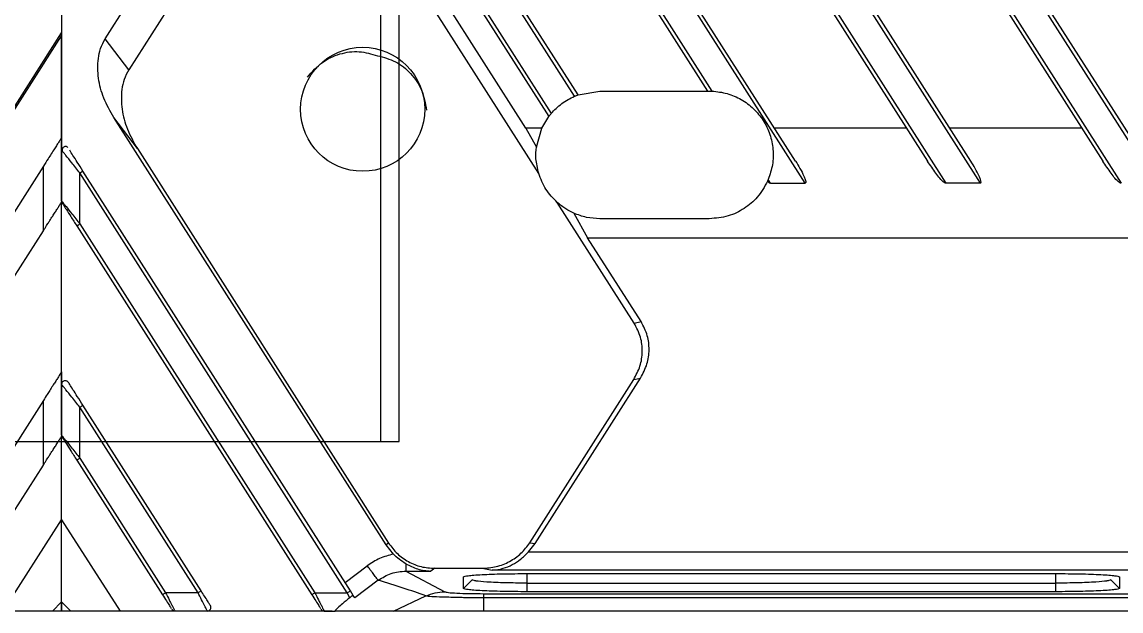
# Model space of a CAD drawing. Header units: millimetres. Extents: x 620 to 19791, y 2539 to 6969.
# Drawn here: x 17474.8 to 17535, y 3799.1 to 3831.3 of the extents above; entities that cross this region are included whole.
import ezdxf

# ---------------------------------------------------------------- set-up
doc = ezdxf.new("R2010")
doc.units = ezdxf.units.MM

# ---------------------------------------------------------------- blocks, each defined once
blk = doc.blocks.new('tugj')
at = {"color": 7, "linetype": 'Continuous', "lineweight": 25}
for p, q in [((12755.543, 4859.237), (12755.543, 4850.811)), ((12737.759, 4822.734), (12755.543, 4850.649)), ((12752.036, 4845.307), (12755.543, 4850.811)), ((12755.543, 4850.811), (12755.543, 4850.649)), ((12755.543, 4850.649), (12755.543, 4845.065)), ((12755.543, 4845.065), (12755.543, 4841.529)), ((12754.543, 4843.495), (12739.648, 4820.116)), ((12754.543, 4839.959), (12754.543, 4843.495)), ((12755.543, 4832.223), (12755.543, 4841.529)), ((12741.901, 4820.116), (12754.543, 4839.959)), ((12755.543, 4832.223), (12755.543, 4828.687)), ((12754.543, 4830.653), (12747.829, 4820.116)), ((12754.543, 4827.117), (12754.543, 4830.653)), ((12755.543, 4824.116), (12755.543, 4828.687)), ((12750.082, 4820.116), (12754.543, 4827.117)), ((12752.343, 4819.116), (12755.543, 4824.116)), ((12755.543, 4819.616), (12755.543, 4824.116)), ((12755.043, 4819.116), (12755.543, 4819.616)), ((12755.543, 4819.616), (12755.543, 4819.116)), ((12755.043, 4819.116), (12752.343, 4819.116)), ((12755.543, 4819.116), (12755.043, 4819.116))]:
    blk.add_line(p, q, dxfattribs=at)
for points, knots in [([(12755.543, 4845.065), (12755.542, 4845.064), (12755.541, 4845.063), (12755.533, 4845.051), (12755.521, 4845.031), (12755.503, 4845.003), (12755.468, 4844.948), (12755.399, 4844.84), (12755.287, 4844.663), (12755.143, 4844.438), (12754.979, 4844.18), (12754.776, 4843.86), (12754.629, 4843.631), (12754.543, 4843.495)], [0, 0, 0, 0, 0.030657, 0.061815, 0.093828, 0.127026, 0.161703, 0.258192, 0.371333, 0.496055, 0.644878, 0.790466, 1, 1, 1, 1]), ([(12754.543, 4839.959), (12754.574, 4840.009), (12754.633, 4840.101), (12754.716, 4840.23), (12754.786, 4840.341), (12754.843, 4840.433), (12754.932, 4840.573), (12755.046, 4840.752), (12755.188, 4840.972), (12755.313, 4841.165), (12755.406, 4841.313), (12755.465, 4841.413), (12755.504, 4841.479), (12755.536, 4841.521), (12755.54, 4841.526), (12755.543, 4841.529)], [0, 0, 0, 0, 0.076408, 0.143264, 0.200569, 0.248324, 0.286531, 0.419799, 0.534069, 0.651314, 0.759619, 0.819962, 0.870152, 0.932977, 1, 1, 1, 1]), ([(12755.543, 4832.223), (12755.542, 4832.222), (12755.541, 4832.221), (12755.532, 4832.21), (12755.518, 4832.192), (12755.497, 4832.161), (12755.465, 4832.107), (12755.406, 4832.007), (12755.313, 4831.859), (12755.188, 4831.667), (12755.046, 4831.446), (12754.902, 4831.22), (12754.732, 4830.95), (12754.614, 4830.765), (12754.543, 4830.653)], [0, 0, 0, 0, 0.034267, 0.067135, 0.098949, 0.13009, 0.180259, 0.240606, 0.34888, 0.466121, 0.580357, 0.713621, 0.826984, 1, 1, 1, 1]), ([(12754.543, 4827.117), (12754.574, 4827.167), (12754.633, 4827.259), (12754.716, 4827.388), (12754.786, 4827.499), (12754.843, 4827.591), (12754.932, 4827.731), (12755.046, 4827.91), (12755.188, 4828.13), (12755.313, 4828.323), (12755.406, 4828.471), (12755.465, 4828.571), (12755.504, 4828.637), (12755.536, 4828.679), (12755.54, 4828.684), (12755.543, 4828.687)], [0, 0, 0, 0, 0.076408, 0.143264, 0.200569, 0.248324, 0.286531, 0.419799, 0.534069, 0.651314, 0.759619, 0.819962, 0.870152, 0.932977, 1, 1, 1, 1])]:
    blk.add_open_spline(points, degree=3, knots=knots, dxfattribs=at)
blk = doc.blocks.new('*U204')
blk.add_blockref('tugj', (-12530.543, -4991.113))
blk = doc.blocks.new('*U205')
at = {"color": 0, "linetype": 'ByBlock', "lineweight": -2, "transparency": 16777216}
blk.add_blockref('*U204', (0, 0), dxfattribs=at)
blk = doc.blocks.new('tgd')
at = {"color": 7, "linetype": 'Continuous', "lineweight": 25}
for p, q in [((18202.44, 4737.561), (18145.687, 4826.644)), ((18201.913, 4738.761), (18145.856, 4826.752)), ((18145.519, 4823.559), (18199.541, 4738.761)), ((18145.687, 4823.666), (18200.543, 4737.561)), ((18192.836, 4737.561), (18145.687, 4811.569)), ((18192.308, 4738.761), (18145.856, 4811.676)), ((18145.519, 4808.483), (18189.937, 4738.761)), ((18145.687, 4808.591), (18190.939, 4737.561)), ((18183.232, 4737.561), (18145.687, 4796.493)), ((18182.704, 4738.761), (18145.856, 4796.601)), ((18145.519, 4793.408), (18177.883, 4742.606)), ((18145.687, 4793.516), (18178.122, 4742.603)), ((18170.595, 4742.321), (18145.687, 4781.418)), ((18170.784, 4742.396), (18145.856, 4781.525)), ((18145.519, 4778.333), (18169.174, 4741.201)), ((18145.687, 4778.44), (18169.306, 4741.366)), ((18142.478, 4754.227), (18142.478, 4745.802)), ((18167.919, 4740.561), (18159.187, 4754.267)), ((18152.308, 4753.421), (18146.162, 4743.773)), ((18168.628, 4738.093), (18159.941, 4751.729)), ((18144.872, 4745.471), (18146.059, 4747.334)), ((18142.478, 4745.802), (18142.478, 4745.639)), ((18142.478, 4745.639), (18142.478, 4740.055)), ((18142.478, 4739.369), (18142.478, 4745.627)), ((18146.162, 4743.773), (18144.872, 4745.471)), ((18170.784, 4742.396), (18171.978, 4742.606)), ((18171.978, 4742.606), (18177.883, 4742.606)), ((18146.629, 4739.448), (18145.34, 4741.147)), ((18160.261, 4717.725), (18145.34, 4741.147)), ((18168.795, 4740.561), (18169.174, 4741.201)), ((18168.795, 4740.561), (18167.919, 4740.561)), ((18167.919, 4740.561), (18168.503, 4739.526)), ((18168.503, 4739.526), (18168.795, 4740.561)), ((18188.79, 4740.561), (18181.558, 4740.561)), ((18198.394, 4740.561), (18191.162, 4740.561)), ((18142.478, 4736.577), (18142.478, 4739.369)), ((18142.478, 4739.369), (18142.478, 4736.519)), ((18146.629, 4739.448), (18160.402, 4717.829)), ((18143.478, 4735.322), (18143.478, 4738.113)), ((18158.135, 4715.106), (18143.478, 4738.113)), ((18158.304, 4715.213), (18143.647, 4738.221)), ((18181.208, 4737.759), (18181.169, 4737.667)), ((18181.335, 4737.561), (18181.208, 4737.759)), ((18181.335, 4737.561), (18183.232, 4737.561)), ((18192.836, 4737.561), (18190.939, 4737.561)), ((18142.478, 4736.577), (18142.478, 4736.482)), ((18142.478, 4727.213), (18142.478, 4736.519)), ((18142.478, 4726.527), (18142.478, 4736.482)), ((18173.859, 4729.881), (18169.644, 4736.498)), ((18170.546, 4735.912), (18171.31, 4734.561)), ((18143.478, 4735.322), (18156.357, 4715.106)), ((18177.978, 4735.606), (18171.978, 4735.606)), ((18143.309, 4735.214), (18156.188, 4714.998)), ((18174.234, 4729.97), (18171.31, 4734.561)), ((18171.31, 4734.561), (18245.241, 4734.561)), ((18173.859, 4729.881), (18174.234, 4729.97)), ((18142.478, 4727.213), (18142.478, 4723.677)), ((18168.424, 4717.799), (18174.207, 4726.876)), ((18173.832, 4726.787), (18174.207, 4726.876)), ((18142.478, 4723.735), (18142.478, 4726.527)), ((18168.14, 4717.851), (18173.832, 4726.787)), ((18143.478, 4722.48), (18143.478, 4725.271)), ((18149.954, 4715.106), (18143.478, 4725.271)), ((18150.123, 4715.213), (18143.647, 4725.379)), ((18142.478, 4723.735), (18142.478, 4723.642)), ((18142.478, 4719.106), (18142.478, 4723.677)), ((18142.478, 4719.106), (18142.478, 4723.642)), ((18143.309, 4722.372), (18148.007, 4714.998)), ((18143.478, 4722.48), (18148.176, 4715.106)), ((18142.478, 4719.106), (18145.678, 4714.106)), ((18142.478, 4714.606), (18142.478, 4719.106)), ((18160.402, 4717.829), (18160.261, 4717.725)), ((18168.065, 4717.341), (18168.424, 4717.799)), ((18168.14, 4717.851), (18168.424, 4717.799)), ((18160.663, 4717.222), (18160.261, 4717.725)), ((18168.065, 4717.341), (18266.891, 4717.341)), ((18158.016, 4715.666), (18159.23, 4716.583)), ((18161.347, 4716.691), (18161.347, 4716.29)), ((18161.347, 4716.29), (18163.477, 4715.161)), ((18161.347, 4716.29), (18162.723, 4716.29)), ((18162.93, 4716.445), (18162.723, 4716.29)), ((18162.93, 4716.445), (18165.52, 4716.445)), ((18165.52, 4716.445), (18166.074, 4716.343)), ((18268.882, 4716.343), (18166.074, 4716.343)), ((18167.978, 4716.157), (18196.978, 4716.157)), ((18159.83, 4715.791), (18158.552, 4714.824)), ((18164.504, 4715.346), (18164.504, 4715.974)), ((18164.504, 4715.346), (18164.978, 4715.819)), ((18167.978, 4715.637), (18167.978, 4715.163)), ((18167.978, 4715.637), (18196.978, 4715.637)), ((18196.978, 4715.163), (18196.978, 4715.637)), ((18199.978, 4715.819), (18200.452, 4715.346)), ((18200.452, 4715.974), (18200.452, 4715.346)), ((18149.954, 4715.106), (18148.176, 4715.106)), ((18156.357, 4715.106), (18158.135, 4715.106)), ((18158.273, 4714.836), (18158.135, 4715.106)), ((18158.465, 4714.96), (18158.304, 4715.213)), ((18158.551, 4714.826), (18158.465, 4714.961)), ((18160.668, 4714.105), (18162.44, 4714.93)), ((18165.619, 4715.056), (18209.185, 4715.056)), ((18165.619, 4714.831), (18165.619, 4715.056)), ((18165.619, 4714.106), (18165.619, 4714.831)), ((18209.185, 4714.831), (18165.619, 4714.831)), ((18196.978, 4715.163), (18167.978, 4715.163)), ((18142.478, 4714.106), (18142.478, 4714.606)), ((18142.478, 4714.606), (18142.978, 4714.106)), ((18142.978, 4714.106), (18142.478, 4714.106)), ((18145.678, 4714.106), (18142.978, 4714.106)), ((18148.685, 4714.106), (18145.678, 4714.106)), ((18150.464, 4714.106), (18148.685, 4714.106)), ((18156.867, 4714.106), (18150.464, 4714.106)), ((18157.303, 4714.106), (18156.867, 4714.106)), ((18156.867, 4714.106), (18157.478, 4714.106)), ((18209.185, 4714.106), (18165.619, 4714.106))]:
    blk.add_line(p, q, dxfattribs=at)
at = {"color": 8, "linetype": 'Continuous', "lineweight": 25}
for p, q in [((18167.978, 4716.157), (18167.978, 4715.637)), ((18196.978, 4715.637), (18196.978, 4716.157))]:
    blk.add_line(p, q, dxfattribs=at)
at = {"color": 7, "linetype": 'Continuous', "lineweight": 25, "flags": 128}
blk.add_lwpolyline([(18156.188, 4714.998), (18156.192, 4715), (18156.201, 4715.006), (18156.217, 4715.016), (18156.238, 4715.03), (18156.263, 4715.046), (18156.292, 4715.065), (18156.324, 4715.085), (18156.357, 4715.106)], dxfattribs=at)
at = {"color": 7, "linetype": 'Continuous', "lineweight": 25}
blk.add_circle((18158.978, 4741.606), 3.4, dxfattribs=at)
for points, knots in [([(18145.34, 4741.147), (18145.141, 4741.497), (18144.755, 4742.175), (18144.464, 4743.288), (18144.442, 4744.217), (18144.592, 4744.955), (18144.776, 4745.295), (18144.872, 4745.471)], [0, 0, 0, 0, 0.263801, 0.51058, 0.747382, 0.86875, 1, 1, 1, 1]), ([(18155.952, 4743.364), (18156.209, 4743.657), (18156.702, 4744.219), (18157.719, 4744.685), (18158.784, 4744.836), (18159.458, 4744.64), (18159.788, 4744.543)], [0, 0, 0, 0, 0.26863, 0.515708, 0.762431, 1, 1, 1, 1]), ([(18159.788, 4744.543), (18160.127, 4744.454), (18160.809, 4744.275), (18161.651, 4743.59), (18162.277, 4742.67), (18162.41, 4741.937), (18162.478, 4741.564)], [0, 0, 0, 0, 0.241488, 0.486469, 0.738116, 1, 1, 1, 1]), ([(18146.162, 4743.773), (18146.066, 4743.597), (18145.881, 4743.257), (18145.731, 4742.519), (18145.754, 4741.59), (18146.044, 4740.476), (18146.43, 4739.799), (18146.629, 4739.448)], [0, 0, 0, 0, 0.13125, 0.252618, 0.489415, 0.736138, 1, 1, 1, 1]), ([(18177.883, 4742.606), (18177.885, 4742.606), (18177.887, 4742.606), (18177.907, 4742.607), (18177.937, 4742.606), (18177.964, 4742.606), (18177.978, 4742.606)], [0, 0, 0, 0, 0.251239, 0.496643, 0.727462, 1, 1, 1, 1]), ([(18177.978, 4742.606), (18177.998, 4742.606), (18178.043, 4742.605), (18178.094, 4742.604), (18178.122, 4742.603)], [0, 0, 0, 0, 0.441336, 1, 1, 1, 1]), ([(18178.122, 4742.603), (18178.402, 4742.572), (18178.961, 4742.509), (18179.741, 4742.166), (18180.42, 4741.661), (18180.958, 4741.004), (18181.326, 4740.239), (18181.497, 4739.411), (18181.478, 4738.558), (18181.298, 4738.025), (18181.208, 4737.759)], [0, 0, 0, 0, 0.125, 0.25, 0.374999, 0.5, 0.625, 0.75, 0.874999, 1, 1, 1, 1]), ([(18169.306, 4741.366), (18169.493, 4741.563), (18169.867, 4741.956), (18170.352, 4742.199), (18170.595, 4742.321)], [0, 0, 0, 0, 0.5, 1, 1, 1, 1]), ([(18170.595, 4742.321), (18170.619, 4742.331), (18170.668, 4742.352), (18170.731, 4742.376), (18170.767, 4742.389), (18170.782, 4742.395), (18170.784, 4742.396), (18170.784, 4742.396)], [0, 0, 0, 0, 0.251175, 0.502441, 0.74511, 0.871065, 1, 1, 1, 1]), ([(18169.174, 4741.201), (18169.176, 4741.203), (18169.179, 4741.207), (18169.194, 4741.228), (18169.213, 4741.251), (18169.237, 4741.283), (18169.269, 4741.323), (18169.293, 4741.351), (18169.306, 4741.366)], [0, 0, 0, 0, 0.23099, 0.355984, 0.487538, 0.659928, 0.809086, 1, 1, 1, 1]), ([(18142.815, 4739.515), (18142.801, 4739.526), (18142.771, 4739.55), (18142.715, 4739.567), (18142.654, 4739.563), (18142.595, 4739.536), (18142.549, 4739.489), (18142.52, 4739.431), (18142.508, 4739.371), (18142.511, 4739.332), (18142.512, 4739.313)], [0, 0, 0, 0, 0.113508, 0.239842, 0.375597, 0.515066, 0.651647, 0.77972, 0.896108, 1, 1, 1, 1]), ([(18168.628, 4738.093), (18168.563, 4738.373), (18168.434, 4738.939), (18168.48, 4739.329), (18168.503, 4739.526)], [0, 0, 0, 0, 0.49641, 1, 1, 1, 1]), ([(18142.514, 4739.323), (18142.506, 4739.334), (18142.483, 4739.363), (18142.48, 4739.367), (18142.478, 4739.369)], [0, 0, 0, 0, 0.360414, 1, 1, 1, 1]), ([(18143.647, 4738.221), (18143.543, 4738.384), (18143.356, 4738.677), (18143.099, 4739.08), (18142.978, 4739.27), (18142.921, 4739.36)], [0, 0, 0, 0, 0.397391, 0.713936, 1, 1, 1, 1]), ([(18182.704, 4738.761), (18182.869, 4738.494), (18183.069, 4738.17), (18183.23, 4737.784), (18183.263, 4737.672), (18183.269, 4737.616), (18183.268, 4737.597), (18183.262, 4737.584), (18183.251, 4737.571), (18183.24, 4737.565), (18183.232, 4737.561)], [0, 0, 0, 0, 0.691337, 0.840356, 0.929337, 0.948687, 0.963678, 0.971851, 0.980374, 1, 1, 1, 1]), ([(18190.939, 4737.561), (18190.923, 4737.562), (18190.892, 4737.565), (18190.671, 4737.707), (18190.373, 4738.135), (18190.091, 4738.54), (18189.937, 4738.761)], [0, 0, 0, 0, 0.028461, 0.058998, 0.486065, 1, 1, 1, 1]), ([(18192.836, 4737.561), (18192.844, 4737.565), (18192.855, 4737.571), (18192.866, 4737.584), (18192.872, 4737.597), (18192.875, 4737.657), (18192.836, 4737.776), (18192.676, 4738.171), (18192.474, 4738.494), (18192.308, 4738.761)], [0, 0, 0, 0, 0.019687, 0.028147, 0.036202, 0.051516, 0.160476, 0.30857, 1, 1, 1, 1]), ([(18200.543, 4737.561), (18200.528, 4737.562), (18200.496, 4737.565), (18200.275, 4737.707), (18199.977, 4738.135), (18199.695, 4738.54), (18199.541, 4738.761)], [0, 0, 0, 0, 0.028461, 0.058998, 0.486065, 1, 1, 1, 1]), ([(18143.478, 4738.113), (18143.49, 4738.121), (18143.515, 4738.137), (18143.551, 4738.16), (18143.582, 4738.18), (18143.615, 4738.201), (18143.641, 4738.218), (18143.645, 4738.22), (18143.647, 4738.221)], [0, 0, 0, 0, 0.14109, 0.283178, 0.422777, 0.556753, 0.798171, 1, 1, 1, 1]), ([(18169.644, 4736.498), (18169.42, 4736.728), (18168.971, 4737.19), (18168.742, 4737.792), (18168.628, 4738.093)], [0, 0, 0, 0, 0.500002, 1, 1, 1, 1]), ([(18181.169, 4737.667), (18181.001, 4737.361), (18180.678, 4736.773), (18179.902, 4736.14), (18179.004, 4735.687), (18178.33, 4735.634), (18177.978, 4735.606)], [0, 0, 0, 0, 0.261058, 0.500388, 0.739402, 1, 1, 1, 1]), ([(18181.169, 4737.667), (18181.17, 4737.666), (18181.195, 4737.642), (18181.231, 4737.605), (18181.287, 4737.567), (18181.319, 4737.563), (18181.335, 4737.561)], [0, 0, 0, 0, 0.028275, 0.51536, 0.776459, 1, 1, 1, 1]), ([(18142.478, 4736.577), (18142.481, 4736.574), (18142.487, 4736.566), (18142.534, 4736.507), (18142.611, 4736.41), (18142.77, 4736.211), (18143.062, 4735.845), (18143.328, 4735.51), (18143.478, 4735.322)], [0, 0, 0, 0, 0.082047, 0.16846, 0.268063, 0.381089, 0.652304, 1, 1, 1, 1]), ([(18142.499, 4736.486), (18142.507, 4736.473), (18142.523, 4736.449), (18142.598, 4736.331), (18142.754, 4736.086), (18143.004, 4735.693), (18143.2, 4735.386), (18143.309, 4735.214)], [0, 0, 0, 0, 0.10123, 0.199446, 0.408296, 0.668733, 1, 1, 1, 1]), ([(18170.546, 4735.912), (18170.406, 4735.977), (18170.126, 4736.107), (18169.804, 4736.368), (18169.644, 4736.498)], [0, 0, 0, 0, 0.501924, 1, 1, 1, 1]), ([(18171.978, 4735.606), (18171.731, 4735.619), (18171.237, 4735.644), (18170.776, 4735.823), (18170.546, 4735.912)], [0, 0, 0, 0, 0.499697, 1, 1, 1, 1]), ([(18143.309, 4735.214), (18143.312, 4735.216), (18143.317, 4735.219), (18143.356, 4735.244), (18143.412, 4735.279), (18143.456, 4735.308), (18143.478, 4735.322)], [0, 0, 0, 0, 0.2499998, 0.500013, 0.7500489, 1, 1, 1, 1]), ([(18173.832, 4726.787), (18173.963, 4727.03), (18174.224, 4727.512), (18174.332, 4728.322), (18174.25, 4729.145), (18173.993, 4729.629), (18173.859, 4729.881)], [0, 0, 0, 0, 0.252231, 0.50089, 0.739978, 1, 1, 1, 1]), ([(18174.207, 4726.876), (18174.341, 4727.128), (18174.599, 4727.612), (18174.707, 4728.422), (18174.62, 4729.234), (18174.366, 4729.718), (18174.234, 4729.97)], [0, 0, 0, 0, 0.261102, 0.500951, 0.740297, 1, 1, 1, 1]), ([(18142.845, 4726.638), (18142.833, 4726.653), (18142.809, 4726.684), (18142.755, 4726.715), (18142.69, 4726.73), (18142.618, 4726.723), (18142.554, 4726.689), (18142.509, 4726.64), (18142.482, 4726.584), (18142.479, 4726.546), (18142.478, 4726.527)], [0, 0, 0, 0, 0.114046, 0.223572, 0.359579, 0.501814, 0.640729, 0.779259, 0.888914, 1, 1, 1, 1]), ([(18143.478, 4725.271), (18143.327, 4725.461), (18143.059, 4725.797), (18142.767, 4726.164), (18142.609, 4726.362), (18142.533, 4726.458), (18142.486, 4726.516), (18142.481, 4726.524), (18142.478, 4726.527)], [0, 0, 0, 0, 0.350158, 0.621945, 0.734204, 0.833252, 0.918727, 1, 1, 1, 1]), ([(18143.647, 4725.379), (18143.542, 4725.543), (18143.355, 4725.837), (18143.103, 4726.233), (18142.943, 4726.484), (18142.859, 4726.615), (18142.849, 4726.631), (18142.845, 4726.638)], [0, 0, 0, 0, 0.317514, 0.57014, 0.798351, 0.902862, 1, 1, 1, 1]), ([(18143.478, 4725.271), (18143.5, 4725.285), (18143.544, 4725.314), (18143.6, 4725.349), (18143.639, 4725.374), (18143.644, 4725.377), (18143.647, 4725.379)], [0, 0, 0, 0, 0.250001, 0.500002, 0.750015, 1, 1, 1, 1]), ([(18142.478, 4723.735), (18142.481, 4723.732), (18142.487, 4723.724), (18142.534, 4723.665), (18142.611, 4723.568), (18142.77, 4723.369), (18143.062, 4723.003), (18143.328, 4722.668), (18143.478, 4722.48)], [0, 0, 0, 0, 0.082047, 0.1684607, 0.2680637, 0.3810939, 0.6523095, 1, 1, 1, 1]), ([(18142.498, 4723.646), (18142.506, 4723.633), (18142.523, 4723.607), (18142.597, 4723.49), (18142.753, 4723.246), (18143.003, 4722.852), (18143.199, 4722.545), (18143.309, 4722.372)], [0, 0, 0, 0, 0.100996, 0.198758, 0.407212, 0.667727, 1, 1, 1, 1]), ([(18143.309, 4722.372), (18143.312, 4722.374), (18143.317, 4722.377), (18143.356, 4722.402), (18143.412, 4722.437), (18143.456, 4722.466), (18143.478, 4722.48)], [0, 0, 0, 0, 0.249993, 0.5, 0.75003, 1, 1, 1, 1]), ([(18160.402, 4717.829), (18160.551, 4717.628), (18160.85, 4717.224), (18161.475, 4716.792), (18162.177, 4716.497), (18162.679, 4716.462), (18162.93, 4716.445)], [0, 0, 0, 0, 0.2492715, 0.4994874, 0.7499595, 1, 1, 1, 1]), ([(18165.52, 4716.445), (18165.783, 4716.463), (18166.308, 4716.498), (18167.038, 4716.799), (18167.683, 4717.237), (18167.988, 4717.648), (18168.14, 4717.851)], [0, 0, 0, 0, 0.254153, 0.507467, 0.755407, 1, 1, 1, 1]), ([(18160.663, 4717.222), (18160.406, 4717.156), (18159.892, 4717.024), (18159.451, 4716.73), (18159.23, 4716.583)], [0, 0, 0, 0, 0.500625, 1, 1, 1, 1]), ([(18161.347, 4716.691), (18161.222, 4716.769), (18160.984, 4716.919), (18160.767, 4717.125), (18160.663, 4717.222)], [0, 0, 0, 0, 0.5245867, 1, 1, 1, 1]), ([(18166.074, 4716.343), (18166.279, 4716.365), (18166.653, 4716.406), (18167.169, 4716.631), (18167.64, 4716.93), (18167.919, 4717.201), (18168.065, 4717.341)], [0, 0, 0, 0, 0.294062, 0.534801, 0.758078, 1, 1, 1, 1]), ([(18159.83, 4715.791), (18159.817, 4715.808), (18159.782, 4715.85), (18159.65, 4716.027), (18159.489, 4716.238), (18159.363, 4716.409), (18159.281, 4716.513), (18159.246, 4716.564), (18159.234, 4716.578), (18159.231, 4716.581), (18159.23, 4716.583)], [0, 0, 0, 0, 0.200286, 0.497415, 0.711717, 0.866585, 0.962796, 0.990362, 0.996646, 1, 1, 1, 1]), ([(18161.347, 4716.691), (18161.557, 4716.585), (18162.006, 4716.36), (18162.474, 4716.314), (18162.723, 4716.29)], [0, 0, 0, 0, 0.468197, 1, 1, 1, 1]), ([(18159.831, 4715.79), (18160.063, 4715.935), (18160.528, 4716.225), (18161.074, 4716.269), (18161.347, 4716.29)], [0, 0, 0, 0, 0.499529, 1, 1, 1, 1]), ([(18164.504, 4715.974), (18164.556, 4715.998), (18164.662, 4716.045), (18165.459, 4716.106), (18166.62, 4716.148), (18167.53, 4716.154), (18167.978, 4716.157)], [0, 0, 0, 0, 0.246568, 0.499975, 0.753377, 1, 1, 1, 1]), ([(18196.978, 4716.157), (18197.426, 4716.154), (18198.336, 4716.148), (18199.496, 4716.106), (18200.294, 4716.045), (18200.4, 4715.998), (18200.452, 4715.974)], [0, 0, 0, 0, 0.24659, 0.499964, 0.753375, 1, 1, 1, 1]), ([(18162.44, 4714.93), (18162.037, 4715.076), (18161.23, 4715.367), (18160.297, 4715.649), (18159.831, 4715.79)], [0, 0, 0, 0, 0.499932, 1, 1, 1, 1]), ([(18167.978, 4715.637), (18167.771, 4715.637), (18167.372, 4715.638), (18166.794, 4715.649), (18166.251, 4715.668), (18165.658, 4715.7), (18165.315, 4715.73), (18165.143, 4715.758), (18165.023, 4715.782), (18164.997, 4715.803), (18164.978, 4715.819)], [0, 0, 0, 0, 0.131318, 0.254607, 0.383504, 0.523416, 0.751503, 0.778439, 0.828909, 1, 1, 1, 1]), ([(18199.978, 4715.819), (18199.958, 4715.803), (18199.933, 4715.781), (18199.809, 4715.757), (18199.635, 4715.729), (18199.291, 4715.699), (18198.699, 4715.668), (18198.159, 4715.649), (18197.583, 4715.638), (18197.184, 4715.637), (18196.978, 4715.637)], [0, 0, 0, 0, 0.172541, 0.223766, 0.251469, 0.478772, 0.617804, 0.74588, 0.869031, 1, 1, 1, 1]), ([(18148.176, 4715.106), (18148.154, 4715.092), (18148.109, 4715.063), (18148.054, 4715.028), (18148.015, 4715.003), (18148.01, 4715), (18148.007, 4714.998)], [0, 0, 0, 0, 0.250003, 0.500004, 0.750018, 1, 1, 1, 1]), ([(18148.007, 4714.998), (18148.081, 4714.882), (18148.22, 4714.665), (18148.394, 4714.391), (18148.457, 4714.293), (18148.486, 4714.247)], [0, 0, 0, 0, 0.379464, 0.710228, 1, 1, 1, 1]), ([(18150.123, 4715.213), (18150.12, 4715.212), (18150.115, 4715.208), (18150.076, 4715.183), (18150.021, 4715.148), (18149.976, 4715.12), (18149.954, 4715.106)], [0, 0, 0, 0, 0.25, 0.500019, 0.749992, 1, 1, 1, 1]), ([(18150.464, 4714.106), (18150.462, 4714.11), (18150.458, 4714.117), (18150.428, 4714.177), (18150.38, 4714.27), (18150.294, 4714.438), (18150.151, 4714.719), (18150.021, 4714.975), (18149.954, 4715.106)], [0, 0, 0, 0, 0.1188053, 0.2395913, 0.3569782, 0.4832558, 0.7367121, 1, 1, 1, 1]), ([(18150.633, 4714.413), (18150.63, 4714.417), (18150.626, 4714.423), (18150.591, 4714.478), (18150.539, 4714.559), (18150.45, 4714.7), (18150.309, 4714.921), (18150.185, 4715.116), (18150.123, 4715.213)], [0, 0, 0, 0, 0.1225739, 0.2474579, 0.3699118, 0.4970227, 0.7478023, 1, 1, 1, 1]), ([(18156.188, 4714.998), (18156.262, 4714.882), (18156.401, 4714.665), (18156.575, 4714.391), (18156.638, 4714.293), (18156.667, 4714.247)], [0, 0, 0, 0, 0.379469, 0.710243, 1, 1, 1, 1]), ([(18158.273, 4714.836), (18158.137, 4714.724), (18157.899, 4714.527), (18157.657, 4714.315), (18157.54, 4714.202), (18157.488, 4714.146), (18157.465, 4714.112), (18157.473, 4714.108), (18157.478, 4714.106)], [0, 0, 0, 0, 0.340406, 0.601656, 0.712891, 0.815363, 0.907205, 1, 1, 1, 1]), ([(18158.304, 4715.213), (18158.302, 4715.211), (18158.297, 4715.208), (18158.258, 4715.183), (18158.202, 4715.148), (18158.158, 4715.12), (18158.135, 4715.106)], [0, 0, 0, 0, 0.2500084, 0.5000101, 0.750024, 1, 1, 1, 1]), ([(18158.416, 4714.94), (18158.407, 4714.934), (18158.389, 4714.923), (18158.355, 4714.899), (18158.315, 4714.87), (18158.288, 4714.848), (18158.273, 4714.836)], [0, 0, 0, 0, 0.232343, 0.467833, 0.707832, 1, 1, 1, 1]), ([(18158.465, 4714.96), (18158.462, 4714.961), (18158.455, 4714.963), (18158.429, 4714.948), (18158.416, 4714.94)], [0, 0, 0, 0, 0.509337, 1, 1, 1, 1]), ([(18162.44, 4714.93), (18162.606, 4714.996), (18162.939, 4715.129), (18163.297, 4715.15), (18163.477, 4715.161)], [0, 0, 0, 0, 0.497133, 1, 1, 1, 1]), ([(18165.619, 4714.831), (18165.405, 4714.831), (18165.122, 4714.832), (18164.725, 4714.835), (18164.184, 4714.838), (18163.756, 4714.857), (18163.475, 4714.861), (18163.465, 4714.862), (18163.427, 4714.863), (18163.15, 4714.871), (18162.674, 4714.891), (18162.522, 4714.916), (18162.44, 4714.93)], [0, 0, 0, 0, 0.137487, 0.181925, 0.262329, 0.502752, 0.503001, 0.505192, 0.511482, 0.535628, 0.750999, 1, 1, 1, 1]), ([(18163.477, 4715.161), (18163.524, 4715.147), (18163.62, 4715.119), (18164.117, 4715.084), (18164.807, 4715.06), (18165.348, 4715.057), (18165.619, 4715.056)], [0, 0, 0, 0, 0.248129, 0.497844, 0.748654, 1, 1, 1, 1]), ([(18167.978, 4715.163), (18167.529, 4715.166), (18166.62, 4715.172), (18165.46, 4715.214), (18164.662, 4715.275), (18164.556, 4715.322), (18164.504, 4715.346)], [0, 0, 0, 0, 0.2466, 0.499961, 0.753329, 1, 1, 1, 1]), ([(18200.452, 4715.346), (18200.4, 4715.322), (18200.294, 4715.275), (18199.496, 4715.214), (18198.336, 4715.172), (18197.426, 4715.166), (18196.978, 4715.163)], [0, 0, 0, 0, 0.246591, 0.499971, 0.753351, 1, 1, 1, 1]), ([(18148.515, 4714.201), (18148.524, 4714.188), (18148.544, 4714.162), (18148.586, 4714.132), (18148.633, 4714.11), (18148.668, 4714.107), (18148.685, 4714.106)], [0, 0, 0, 0, 0.2347157, 0.4838855, 0.7495332, 1, 1, 1, 1]), ([(18148.522, 4714.427), (18148.525, 4714.419), (18148.559, 4714.354), (18148.601, 4714.269), (18148.651, 4714.174), (18148.68, 4714.117), (18148.684, 4714.109), (18148.685, 4714.106)], [0, 0, 0, 0, 0.036035, 0.300917, 0.545093, 0.770146, 1, 1, 1, 1]), ([(18150.464, 4714.106), (18150.481, 4714.107), (18150.514, 4714.109), (18150.563, 4714.129), (18150.607, 4714.162), (18150.642, 4714.209), (18150.662, 4714.263), (18150.666, 4714.318), (18150.656, 4714.37), (18150.64, 4714.399), (18150.633, 4714.413)], [0, 0, 0, 0, 0.116994, 0.231017, 0.367969, 0.500042, 0.635517, 0.769101, 0.884622, 1, 1, 1, 1]), ([(18156.696, 4714.201), (18156.706, 4714.188), (18156.725, 4714.162), (18156.767, 4714.132), (18156.815, 4714.11), (18156.85, 4714.107), (18156.867, 4714.106)], [0, 0, 0, 0, 0.234701, 0.483913, 0.749477, 1, 1, 1, 1]), ([(18156.703, 4714.427), (18156.707, 4714.419), (18156.74, 4714.354), (18156.782, 4714.269), (18156.833, 4714.174), (18156.862, 4714.117), (18156.865, 4714.109), (18156.867, 4714.106)], [0, 0, 0, 0, 0.036008, 0.300897, 0.545075, 0.770136, 1, 1, 1, 1]), ([(18160.668, 4714.106), (18160.134, 4714.106), (18159.509, 4714.106), (18158.709, 4714.106), (18158.178, 4714.106), (18157.741, 4714.106), (18157.478, 4714.106)], [0, 0, 0, 0, 0.503314, 0.589023, 0.752486, 1, 1, 1, 1]), ([(18165.619, 4714.106), (18165.042, 4714.106), (18163.849, 4714.106), (18162.271, 4714.106), (18161.091, 4714.106), (18160.806, 4714.106), (18160.668, 4714.106)], [0, 0, 0, 0, 0.241826, 0.5, 0.758174, 1, 1, 1, 1])]:
    blk.add_open_spline(points, degree=3, knots=knots, dxfattribs=at)
at = {"color": 8, "linetype": 'Continuous', "lineweight": 25}
for points, knots in [([(18143.478, 4738.113), (18143.327, 4738.303), (18143.06, 4738.639), (18142.766, 4739.008), (18142.611, 4739.202), (18142.542, 4739.289), (18142.52, 4739.316), (18142.514, 4739.323)], [0, 0, 0, 0, 0.401123, 0.712475, 0.841082, 0.954555, 1, 1, 1, 1]), ([(18148.176, 4715.106), (18148.245, 4714.969), (18148.372, 4714.721), (18148.475, 4714.518), (18148.522, 4714.427)], [0, 0, 0, 0, 0.549801, 1, 1, 1, 1]), ([(18156.357, 4715.106), (18156.427, 4714.969), (18156.553, 4714.721), (18156.656, 4714.518), (18156.703, 4714.427)], [0, 0, 0, 0, 0.549788, 1, 1, 1, 1])]:
    blk.add_open_spline(points, degree=3, knots=knots, dxfattribs=at)
blk = doc.blocks.new('*U206')
blk.add_blockref('tgd', (-18292.478, -4886.103))
blk = doc.blocks.new('*U207')
at = {"color": 0, "linetype": 'ByBlock', "lineweight": -2, "transparency": 16777216}
blk.add_blockref('*U206', (0, 0), dxfattribs=at)
blk = doc.blocks.new('ERTFHGJ')
at = {"color": 40, "linetype": 'Continuous', "true_color": 0xf8d731}
for p, q in [((8878.457, 3617.77), (8878.457, 3696.77)), ((8925.457, 3696.77), (8878.457, 3696.77)), ((8879.457, 3617.77), (8879.457, 3696.77)), ((8900.957, 3696.77), (8900.957, 3617.77)), ((8901.457, 3617.77), (8901.457, 3696.77)), ((8901.957, 3617.77), (8901.957, 3696.77)), ((8902.402, 3617.77), (8902.402, 3696.77)), ((8902.874, 3617.77), (8902.874, 3696.77)), ((8903.457, 3617.77), (8903.457, 3696.77)), ((8903.537, 3696.77), (8903.537, 3617.77)), ((8903.598, 3617.77), (8903.598, 3696.77)), ((8909.882, 3696.77), (8909.882, 3617.77)), ((8910.382, 3617.77), (8910.382, 3696.77)), ((8910.882, 3690.641), (8910.882, 3696.77)), ((8916.032, 3690.641), (8916.032, 3696.77)), ((8916.532, 3617.77), (8916.532, 3696.77)), ((8917.032, 3617.77), (8917.032, 3696.77)), ((8923.315, 3617.77), (8923.315, 3696.77)), ((8923.377, 3696.77), (8923.377, 3617.77)), ((8923.457, 3617.77), (8923.457, 3696.77)), ((8924.039, 3696.77), (8924.039, 3617.77)), ((8924.511, 3696.77), (8924.511, 3617.77)), ((8924.957, 3617.77), (8924.957, 3696.77)), ((8925.457, 3617.77), (8925.457, 3696.77)), ((8910.882, 3685.9), (8910.882, 3628.641)), ((8916.032, 3628.641), (8916.032, 3685.9)), ((8892.957, 3661.52), (8887.957, 3661.52)), ((8887.957, 3653.02), (8892.957, 3653.02)), ((8910.882, 3617.77), (8910.882, 3623.9)), ((8916.032, 3617.77), (8916.032, 3623.9)), ((8925.457, 3617.77), (8878.457, 3617.77))]:
    blk.add_line(p, q, dxfattribs=at)
for centre in [(8913.457, 3688.27), (8913.457, 3626.27)]:
    blk.add_circle(centre, 2.7, dxfattribs=at)
for centre, radius, start, end in [((8913.457, 3688.27), 3.5, 42.63239, 137.36761), ((8913.457, 3688.27), 3.5, 222.63239, 317.36761), ((8887.957, 3657.27), 4.25, 90, 270), ((8892.957, 3657.27), 4.25, 270, 90), ((8913.457, 3626.27), 3.5, 42.63239, 137.36761), ((8913.457, 3626.27), 3.5, 222.63239, 317.36761)]:
    blk.add_arc(centre, radius, start, end, dxfattribs=at)
for points, knots in [([(8910.387, 3688.27), (8910.387, 3688.375), (8910.388, 3688.583), (8910.395, 3688.895), (8910.413, 3689.203), (8910.446, 3689.508), (8910.5, 3689.808), (8910.568, 3690.054), (8910.639, 3690.245), (8910.704, 3690.385), (8910.783, 3690.519), (8910.846, 3690.602), (8910.882, 3690.641)], [0, 0, 0, 0, 0.127092, 0.253318, 0.378322, 0.502266, 0.625619, 0.749056, 0.811111, 0.873552, 0.936512, 1, 1, 1, 1]), ([(8916.032, 3690.641), (8916.067, 3690.602), (8916.131, 3690.519), (8916.209, 3690.385), (8916.274, 3690.245), (8916.346, 3690.054), (8916.413, 3689.808), (8916.467, 3689.508), (8916.5, 3689.203), (8916.518, 3688.895), (8916.526, 3688.583), (8916.527, 3688.375), (8916.527, 3688.27)], [0, 0, 0, 0, 0.063487, 0.126447, 0.188887, 0.250942, 0.37438, 0.497732, 0.621676, 0.746681, 0.872907, 1, 1, 1, 1]), ([(8910.882, 3685.9), (8910.846, 3685.938), (8910.783, 3686.021), (8910.704, 3686.156), (8910.639, 3686.296), (8910.567, 3686.487), (8910.5, 3686.733), (8910.446, 3687.033), (8910.413, 3687.338), (8910.395, 3687.646), (8910.388, 3687.957), (8910.387, 3688.166), (8910.387, 3688.27)], [0, 0, 0, 0, 0.063495, 0.126469, 0.188905, 0.250963, 0.374396, 0.497744, 0.621683, 0.746682, 0.87291, 1, 1, 1, 1]), ([(8916.527, 3688.27), (8916.527, 3688.166), (8916.526, 3687.957), (8916.518, 3687.646), (8916.5, 3687.338), (8916.467, 3687.033), (8916.413, 3686.733), (8916.346, 3686.487), (8916.274, 3686.296), (8916.209, 3686.156), (8916.131, 3686.021), (8916.067, 3685.938), (8916.032, 3685.9)], [0, 0, 0, 0, 0.127092, 0.253319, 0.378323, 0.502267, 0.62562, 0.749057, 0.811112, 0.873553, 0.936512, 1, 1, 1, 1]), ([(8910.387, 3626.27), (8910.387, 3626.375), (8910.388, 3626.583), (8910.395, 3626.895), (8910.413, 3627.203), (8910.446, 3627.508), (8910.5, 3627.808), (8910.568, 3628.054), (8910.639, 3628.245), (8910.704, 3628.385), (8910.783, 3628.519), (8910.846, 3628.602), (8910.882, 3628.641)], [0, 0, 0, 0, 0.127092, 0.253318, 0.378322, 0.502266, 0.625619, 0.749056, 0.811111, 0.873552, 0.936512, 1, 1, 1, 1]), ([(8916.032, 3628.641), (8916.067, 3628.602), (8916.131, 3628.519), (8916.209, 3628.385), (8916.274, 3628.245), (8916.346, 3628.054), (8916.413, 3627.808), (8916.467, 3627.508), (8916.5, 3627.203), (8916.518, 3626.895), (8916.526, 3626.583), (8916.527, 3626.375), (8916.527, 3626.27)], [0, 0, 0, 0, 0.063487, 0.126447, 0.188887, 0.250942, 0.37438, 0.497732, 0.621676, 0.746681, 0.872907, 1, 1, 1, 1]), ([(8910.882, 3623.9), (8910.846, 3623.938), (8910.783, 3624.021), (8910.704, 3624.156), (8910.639, 3624.296), (8910.567, 3624.487), (8910.5, 3624.733), (8910.446, 3625.033), (8910.413, 3625.338), (8910.395, 3625.646), (8910.388, 3625.957), (8910.387, 3626.166), (8910.387, 3626.27)], [0, 0, 0, 0, 0.063495, 0.126469, 0.188905, 0.250963, 0.374396, 0.497744, 0.621683, 0.746682, 0.87291, 1, 1, 1, 1]), ([(8916.527, 3626.27), (8916.527, 3626.166), (8916.526, 3625.957), (8916.518, 3625.646), (8916.5, 3625.338), (8916.467, 3625.033), (8916.413, 3624.733), (8916.346, 3624.487), (8916.274, 3624.296), (8916.209, 3624.156), (8916.131, 3624.021), (8916.067, 3623.938), (8916.032, 3623.9)], [0, 0, 0, 0, 0.127092, 0.253319, 0.378323, 0.502267, 0.62562, 0.749057, 0.811112, 0.873553, 0.936512, 1, 1, 1, 1])]:
    blk.add_open_spline(points, degree=3, knots=knots, dxfattribs=at)
blk = doc.blocks.new('ryfh')
at = {"xscale": -1}
blk.add_blockref('ERTFHGJ', (17197.083, 190.944), dxfattribs=at)

msp = doc.modelspace()

# ---------------------------------------------------------------- block references
for name, p in [('*U205', (17251.96016, 3971.06063)), ('*U207', (17626.96016, 3971.06063)), ('ryfh', (9176.83352, -0.35097))]:
    msp.add_blockref(name, p)

doc.saveas('drawing.dxf')
